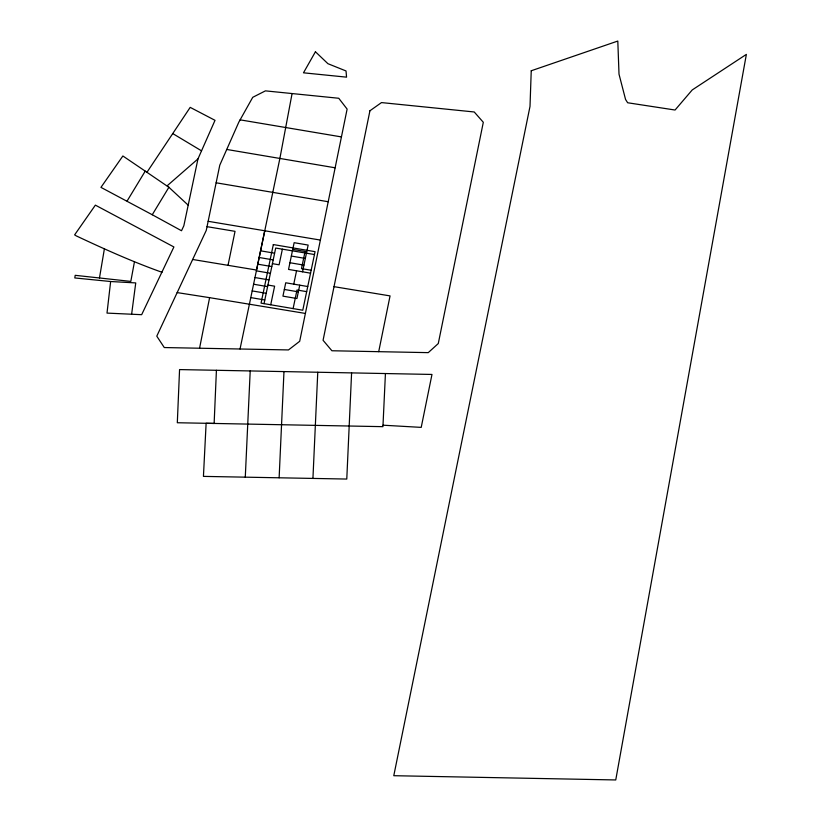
<?xml version="1.0" encoding="UTF-8"?>
<svg xmlns="http://www.w3.org/2000/svg" width="821" height="821" viewBox="0 0 821 821"><rect width="100%" height="100%" fill="white"/><g stroke="black" fill="none" stroke-linecap="round" stroke-linejoin="round"><path stroke-width="1.23" d="M216.416 370.292L214.137 423.451L206.122 423.277L203.434 476.385L346.78 479.054L351.593 372.898M383.017 425.196L421.214 427.382L431.979 374.448L250.21 370.938L245.284 477.165M283.974 371.595L279.13 477.791M317.768 372.252L312.934 478.417M385.429 373.555L382.935 426.663L177.315 422.743L179.563 369.583L250.21 370.938M131.668 313.909L135.742 282.917L110.64 281.521L107.007 313.099L141.664 314.689L173.898 246.957L95.369 205.137L74.629 234.868L76.291 235.904C104.38 249.102 132.745 261.878 162.004 272.285M104.37 248.948L99.474 277.98M292.081 93.553L279.869 158.504L256.552 270.047L192.658 259.477M134.47 261.694L130.816 281.398L75.204 275.322L74.803 277.95L110.64 281.521M199.565 348.227L209.612 297.664L305.402 313.437L347.119 109.09L338.755 98.263L265.429 90.864L252.735 97.319L238.798 122.206L219.782 165.185L206.266 230.393L156.78 336.158L164.282 347.55L288.489 349.931L299.696 341.29L305.391 313.417M378.707 351.665L390.057 295.899L334.024 286.662M228.022 265.327L235.032 231.337L207.036 226.668M240.04 348.997L264.762 230.773M152.254 214.743L181.513 230.742L183.842 225.765L197.964 158.915L215.02 120.328L190.195 107.366L146.949 172.297L168.9 187.28L152.254 214.743L100.952 187.373L122.873 155.98L146.949 172.297M264.044 303.637L275.692 248.045L314.453 254.531M270.725 304.776L274.614 286.19L267.933 285.051M282.383 249.163L279.099 264.803L272.418 263.664M293.754 284.148L296.555 270.786M293.107 308.593L297.007 289.998L306.674 291.65M304.786 252.909L301.492 268.621L311.159 270.263M299.737 285.164L296.935 298.526L282.937 296.145L285.739 282.783L307.752 286.529M302.539 271.802L308.142 245.069L294.144 242.688L288.54 269.421L310.554 273.167M127.111 201.012L145.235 171.117M197.964 158.915L167.227 185.731L188.204 205.188M177.162 292.594L209.612 297.664M328.205 201.73L216.139 182.796M341.433 136.912L240.122 119.845M335.132 167.792L226.74 149.453M208.144 221.301L320.364 240.071M292.748 249.368L306.736 251.76M260.565 250.816L274.553 253.196M291.342 256.06L305.34 258.441M259.159 257.496L273.157 259.877M289.946 262.741L303.934 265.121M257.763 264.177L271.751 266.558M256.357 270.858L270.355 273.239M254.962 277.539L268.949 279.92M253.556 284.22L267.554 286.611M284.343 289.464L298.331 291.845M252.16 290.911L266.148 293.292M250.754 297.592L264.752 299.973M172.821 133.618L201.535 150.838M531.238 70.76L530.007 106.402L393.782 775.701L615.75 779.95L746.371 54.381L692.226 89.941L675.067 110.024L627.644 102.758L625.561 99.464L619.013 74.177L617.803 41.05L531.238 70.76M369.932 110.773L323.074 340.294L331.91 350.762L428.254 352.64L438.281 343.547L483.312 122.288L474.23 111.974L381.498 102.584L369.932 110.773M273.331 244.566L261.047 303.134L302.775 310.235L315.059 251.667L273.331 244.566M315.438 51.764L303.483 72.812L346.554 77.153L346.031 70.965L327.918 63.689L315.438 51.764"/></g></svg>
